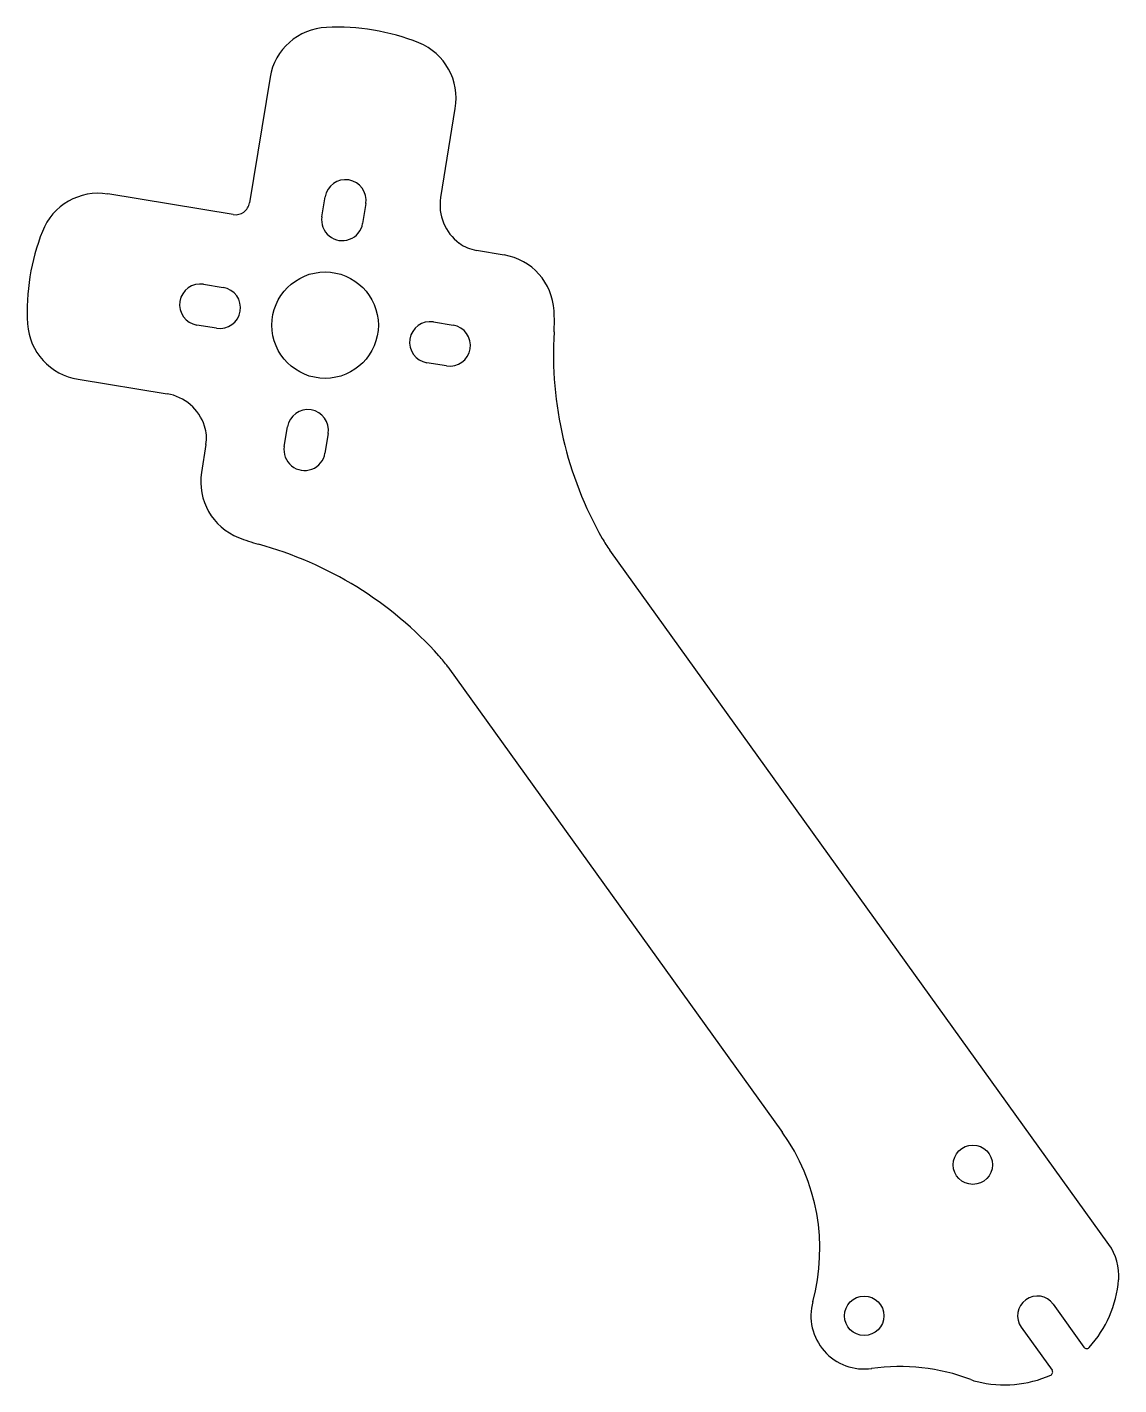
# Model space of a CAD drawing. Header units: millimetres. Extents: x 1 to 83, y 61 to 163.
import ezdxf

# ---------------------------------------------------------------- set-up
doc = ezdxf.new("R2010")
doc.units = ezdxf.units.MM
doc.layers.add('5 Inch Arms', color=4, linetype='Continuous')

msp = doc.modelspace()

# ---------------------------------------------------------------- linework, layer by layer
at = {"layer": '5 Inch Arms'}
for p, q in [((19.3, 159.04), (17.76, 149.61)), ((32.11, 150), (33.2, 156.7)), ((16.52, 148.72), (7.1, 150.27)), ((23.19, 148.56), (23.43, 150.04)), ((26.49, 149.54), (26.25, 148.06)), ((36.87, 145.68), (34.79, 146.03)), ((14.3, 143.48), (15.78, 143.24)), ((15.28, 140.18), (13.8, 140.42)), ((31.57, 140.65), (33.05, 140.41)), ((32.55, 137.35), (31.07, 137.59)), ((4.87, 136.35), (11.57, 135.25)), ((20.36, 131.29), (20.61, 132.77)), ((23.66, 132.27), (23.42, 130.79)), ((14.48, 131.44), (14.14, 129.35)), ((82.3, 71.34), (44.82, 123.5)), ((32.64, 114.74), (57.78, 79.76)), ((78.11, 66.84), (80.43, 63.61)), ((75.72, 65.12), (78.04, 61.89))]:
    msp.add_line(p, q, dxfattribs=at)
for centre, radius in [((23.43, 140.41), 4), ((72.08, 77.33), 1.48), ((63.92, 65.98), 1.48)]:
    msp.add_circle(centre, radius, dxfattribs=at)
for centre, radius, start, end in [((23.73, 158.29), 4.5, 92.6273, 170.3852), ((24.36, 146.3), 16.5, 68.2848, 92.8902), ((28.77, 157.46), 4.5, 350.2812, 67.8395), ((24.96, 149.79), 1.55, 350.7, 170.7), ((6.39, 145.82), 4.5, 81.0148, 158.7727), ((35.61, 149.43), 3.55, 170.7334, 233.706), ((16.7, 149.78), 1.07, 260.6804, 350.7196), ((24.72, 148.31), 1.55, 170.7, 350.7), ((17.55, 141.41), 16.5, 158.5098, 183.1152), ((35.29, 148.99), 3, 233.706, 260.483), ((36.13, 141.25), 4.5, 2.9883, 80.483), ((14.05, 141.95), 1.55, 80.7, 260.7), ((15.53, 141.71), 1.55, 260.7, 80.7), ((24.15, 140.62), 16.5, 357.5062, 2.9883), ((5.57, 140.79), 4.5, 183.5605, 261.1188), ((31.32, 139.12), 1.55, 80.7, 260.7), ((32.8, 138.88), 1.55, 260.7, 80.7), ((68.63, 138.25), 28.05, 176.6304, 209.6281), ((10.99, 131.75), 3.55, 17.694, 80.6666), ((22.13, 132.52), 1.55, 350.7, 170.7), ((11.52, 131.91), 3, 350.917, 17.694), ((21.89, 131.04), 1.55, 170.7, 350.7), ((18.59, 128.64), 4.5, 170.917, 248.4117), ((23, 139.8), 16.5, 248.4117, 253.8938), ((11.06, 96.88), 28.05, 41.7719, 74.7696), ((52.94, 129.33), 10, 209.6281, 215.7), ((24.52, 108.91), 10, 35.7, 41.7719), ((45.59, 71.01), 15, 344.645, 35.7), ((79.05, 69.01), 4, 355.3574, 35.7), ((74.47, 69.38), 8.59, 317.6339, 355.3574), ((76.92, 65.98), 1.48, 35.7, 215.7), ((63.92, 65.98), 4, 164.645, 278.1289), ((80.63, 63.76), 0.25, 215.7, 317.6339), ((66.6, 47.17), 15, 69.1596, 98.1289), ((74.47, 69.38), 8.59, 256.0426, 293.7661), ((77.83, 61.75), 0.25, 293.7661, 35.7), ((73.36, 64.92), 4, 249.1596, 256.0426)]:
    msp.add_arc(centre, radius, start, end, dxfattribs=at)

doc.saveas('drawing.dxf')
